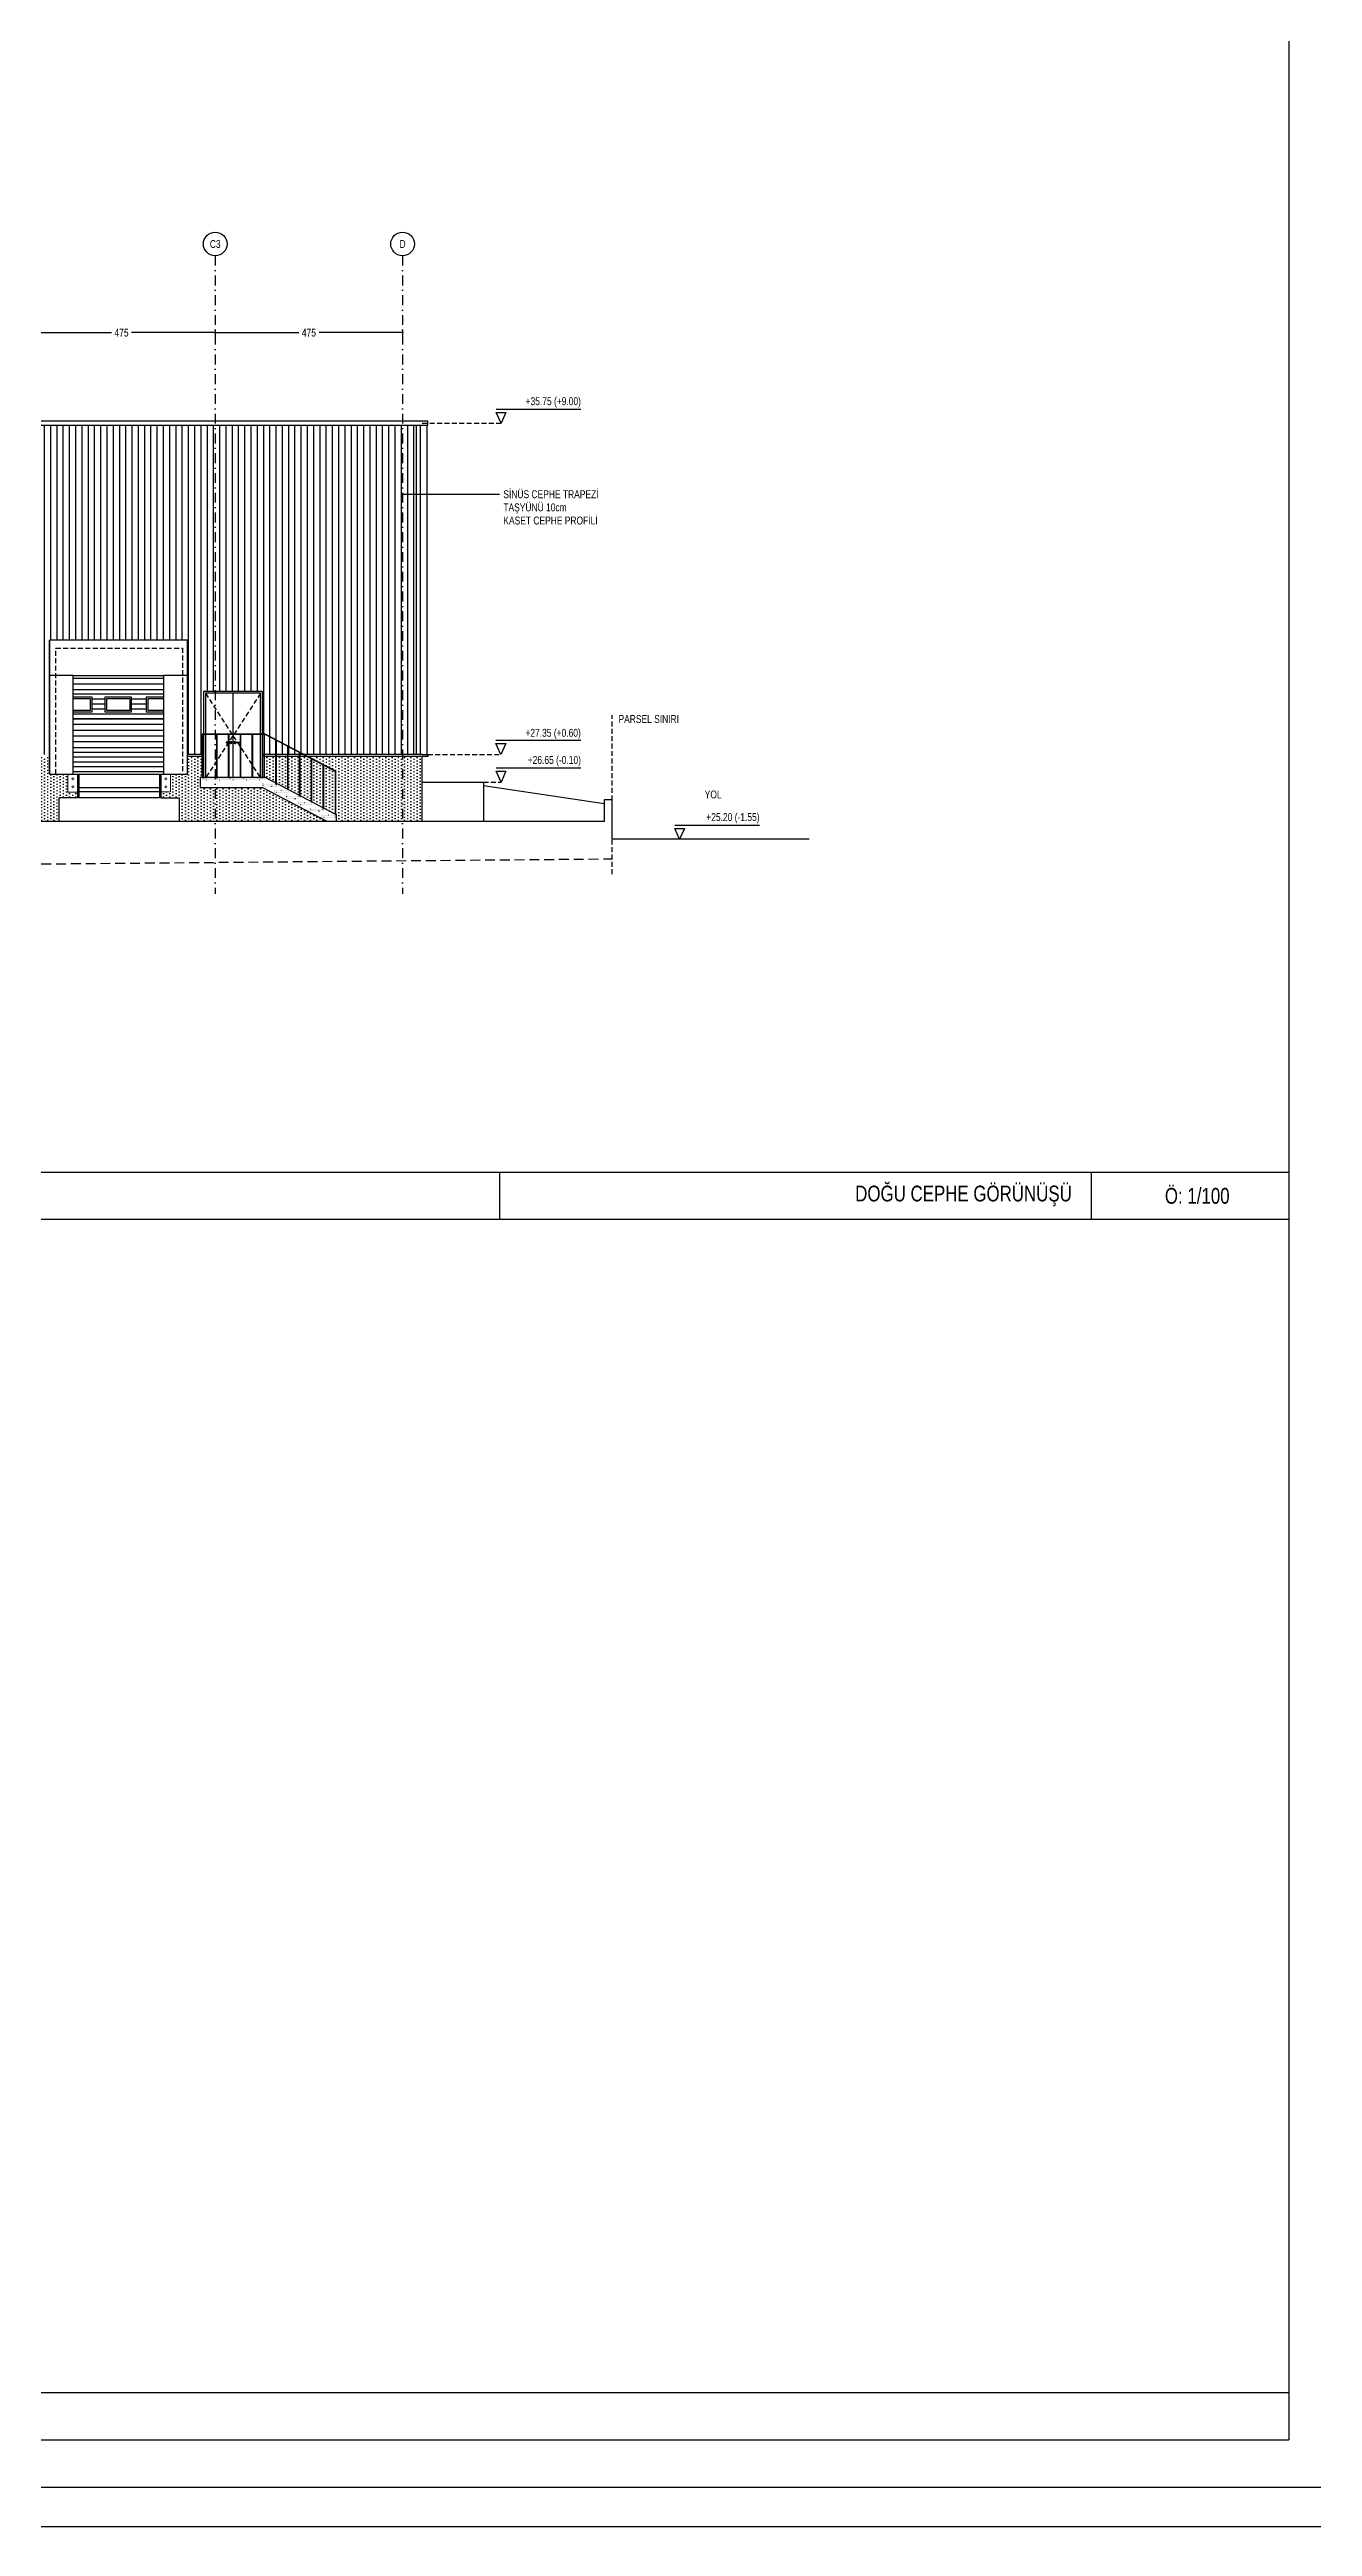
# Model space of a CAD drawing. Header units: centimetres. Extents: x 26569 to 160723, y -3143 to 14565.
# Drawn here: x 149939 to 153141, y -3143 to 3140 of the extents above; entities that cross this region are included whole.
import ezdxf
from ezdxf import colors
from ezdxf.entities.mleader import LeaderData, LeaderLine
from ezdxf.enums import TextEntityAlignment as Align
from ezdxf.math import Vec2, Vec3

# ---------------------------------------------------------------- set-up
doc = ezdxf.new("R2010")
doc.units = ezdxf.units.CM
doc.header["$LTSCALE"] = 100
for name, pattern in [('ACAD_ISO10W100', [18, 12, -3, 0, -3]), ('DASHDOT2', [0.5, 0.25, -0.125, 0, -0.125]), ('DOT2', [0.125, 0, -0.125]), ('HIDDEN2', [0.1875, 0.125, -0.0625])]:
    doc.linetypes.add(name, pattern=pattern)
for name, color, linetype in [('A-ANNO-DIMS', 187, 'Continuous'), ('A-ANNO-GRID', 155, 'DASHDOT2'), ('A-ANNO-IDEN', 50, 'Continuous'), ('A-ANNO-TEXT', 50, 'Continuous'), ('A-ANNO-TTBL', 157, 'Continuous'), ('A-ELEV-01', 255, 'Continuous'), ('A-ELEV-04', 250, 'Continuous'), ('A-HATCH', 253, 'Continuous'), ('L-ERTH', 31, 'Continuous'), ('L-TOPO', 49, 'Continuous'), ('S-CONC', 5, 'Continuous')]:
    doc.layers.add(name, color=color, linetype=linetype)
doc.layers.add('FA_ İÇ ÖLÇÜ', color=3, linetype='Continuous', lineweight=18)
doc.styles.add('Fields_100', font='act_simplex.shx', dxfattribs={"width": 0.8, "height": 20})
doc.styles.add('Fields_200', font='act_simplex.shx', dxfattribs={"width": 0.8, "height": 40})
doc.dimstyles.new('FIELDS_100', dxfattribs={"dimscale": 0, "dimtxt": 20, "dimasz": 5, "dimexe": 5, "dimexo": 5, "dimgap": 5, "dimtad": 0, "dimdec": 0, "dimzin": 0, "dimdsep": 46, "dimtxsty": 'Fields_100', "dimblk": 'DOT', "dimcen": 0.09, "dimclrt": 50, "dimadec": 0, "dimazin": 0, "dimtfac": 1, "dimtdec": 0, "dimtix": 1, "dimtofl": 0, "dimtmove": 1, "dimatfit": 3, "dimfxl": 5, "dimfxlon": 1, "dimtolj": 1, "dimtzin": 0, "dimarcsym": 0})
pattern_1 = [(90, (176025.096, 66189.552), (-15.875, 1e-15), [])]
pattern_2 = [(90, (176025.0964, 66189.552), (-7.9375, 3.96875), [0, -7.9375])]

# ---------------------------------------------------------------- blocks, each defined once
blk = doc.blocks.new('_Dot')
at = {"color": 0, "linetype": 'ByBlock', "lineweight": -2}
blk.add_line((-0.5, 0), (-1, 0), dxfattribs=at)
at = {"color": 0, "linetype": 'ByBlock', "const_width": 0.5}
blk.add_lwpolyline([(-0.25, 0, 1), (0.25, 0, 1)], format="xyb", close=True, dxfattribs=at)
blk = doc.blocks.new('*D496')
at = {"layer": 'A-ANNO-DIMS', "color": 0, "lineweight": -2, "transparency": 16777216}
for p, q in [((149884.4, 2427), (149884.4, 2417)), ((149889.4, 2422), (150096.3, 2422)), ((150354.4, 2422), (150147.5, 2422)), ((150359.4, 2427), (150359.4, 2417))]:
    blk.add_line(p, q, dxfattribs=at)
at = {"layer": 'DEFPOINTS', "color": 0, "transparency": 16777216}
for p in [(149884.4, 2622), (150359.4, 2622), (150359.4, 2422)]:
    blk.add_point(p, dxfattribs=at)
at = {"layer": 'A-ANNO-DIMS', "color": 0, "lineweight": -2, "transparency": 16777216, "xscale": 5, "yscale": 5, "zscale": 5, "rotation": 180}
blk.add_blockref('_Dot', (149884.4, 2422), dxfattribs=at)
at = {"layer": 'A-ANNO-DIMS', "color": 0, "lineweight": -2, "transparency": 16777216, "xscale": 5, "yscale": 5, "zscale": 5}
blk.add_blockref('_Dot', (150359.4, 2422), dxfattribs=at)
at = {"layer": 'A-ANNO-DIMS', "color": 50, "transparency": 16777216, "insert": (150121.9, 2422), "char_height": 20, "attachment_point": 5, "style": 'Fields_100'}
blk.add_mtext('\\A1;475', dxfattribs=at)
blk = doc.blocks.new('*D497')
at = {"layer": 'A-ANNO-DIMS', "color": 0, "lineweight": -2, "transparency": 16777216}
for p, q in [((150359.4, 2427), (150359.4, 2417)), ((150364.4, 2422), (150571.3, 2422)), ((150829.4, 2422), (150622.5, 2422)), ((150834.4, 2427), (150834.4, 2417))]:
    blk.add_line(p, q, dxfattribs=at)
at = {"layer": 'DEFPOINTS', "color": 0, "transparency": 16777216}
for p in [(150359.4, 2622), (150834.4, 2622), (150834.4, 2422)]:
    blk.add_point(p, dxfattribs=at)
at = {"layer": 'A-ANNO-DIMS', "color": 0, "lineweight": -2, "transparency": 16777216, "xscale": 5, "yscale": 5, "zscale": 5, "rotation": 180}
blk.add_blockref('_Dot', (150359.4, 2422), dxfattribs=at)
at = {"layer": 'A-ANNO-DIMS', "color": 0, "lineweight": -2, "transparency": 16777216, "xscale": 5, "yscale": 5, "zscale": 5}
blk.add_blockref('_Dot', (150834.4, 2422), dxfattribs=at)
at = {"layer": 'A-ANNO-DIMS', "color": 50, "transparency": 16777216, "insert": (150596.9, 2422), "char_height": 20, "attachment_point": 5, "style": 'Fields_100'}
blk.add_mtext('\\A1;475', dxfattribs=at)

msp = doc.modelspace()

# ---------------------------------------------------------------- hatches: boundary and pattern name
at = {"layer": 'A-HATCH'}
h = msp.add_hatch(dxfattribs=at)
h.set_pattern_fill('LINE', color=256, scale=5, angle=90)
h.set_pattern_definition(pattern_1)
h.paths.add_polyline_path([(150869.38, 2187.15), (145099.38, 2187.15), (145099.38, 1352.15), (146764.38, 1352.15), (146764.38, 1512.15), (146914.38, 1512.15), (146914.38, 1352.15), (148566.04, 1352.15), (148665.72, 1404.36), (148671.88, 1404.36), (148671.88, 1512.15), (148821.88, 1512.15), (148821.88, 1404.36), (148824.88, 1404.36), (148824.88, 1352.15), (148996.88, 1352.15), (148996.88, 1642.12), (149346.88, 1642.12), (149346.88, 1352.15), (149939.38, 1352.15), (149939.38, 1642.15), (150289.38, 1642.15), (150289.38, 1352.15), (150326.38, 1352.15), (150329.38, 1512.15), (150479.38, 1512.15), (150479.38, 1404.36), (150485.54, 1404.36), (150585.22, 1352.15), (150869.38, 1352.15)])
h = msp.add_hatch(dxfattribs=at)
h.set_pattern_fill('LINE', color=256, scale=5, angle=90)
h.set_pattern_definition(pattern_1)
h.paths.add_polyline_path([(150544.38, 1372.41), (150544.38, 1352.15), (150573.38, 1352.15), (150573.38, 1357.22)])
h.paths.add_polyline_path([(150543.38, 1372.94), (150514.38, 1388.13), (150514.38, 1352.15), (150543.38, 1352.15)])
h.paths.add_polyline_path([(150513.38, 1388.65), (150485.29, 1403.36), (150484.38, 1403.36), (150484.38, 1352.15), (150513.38, 1352.15)])
h = msp.add_hatch(dxfattribs=at)
h.set_pattern_fill('DOTS', color=256, scale=5, angle=90)
h.set_pattern_definition(pattern_2)
h.paths.add_polyline_path([(149325.88, 1182.15), (149325.88, 1242.15), (149278.88, 1242.15), (149278.88, 1257.15), (149303.88, 1257.15), (149303.88, 1302.15), (149346.88, 1302.15), (149346.88, 1347.15), (149939.38, 1347.15), (149939.38, 1302.19), (149985.38, 1302.18), (149985.38, 1256.18), (150010.38, 1256.18), (150010.38, 1242.18), (149963.38, 1242.18), (149963.38, 1182.15)])
h = msp.add_hatch(dxfattribs=at)
h.set_pattern_fill('DOTS', color=256, scale=5, angle=90)
h.set_pattern_definition(pattern_2)
h.paths.add_polyline_path([(150268.38, 1182.15), (150268.38, 1242.18), (150221.38, 1242.18), (150221.38, 1257.18), (150246.38, 1257.18), (150246.38, 1302.18), (150289.38, 1302.18), (150289.38, 1347.15), (150326.38, 1347.15), (150326.38, 1294.36), (150321.38, 1294.36), (150321.38, 1268.36), (150479.14, 1268.36), (150640.38, 1183.91), (150640.38, 1182.15)])
h = msp.add_hatch(dxfattribs=at)
h.set_pattern_fill('DOTS', color=256, scale=5, angle=90)
h.set_pattern_definition(pattern_2)
h.paths.add_polyline_path([(150663.38, 1310.08), (150634.38, 1325.27), (150634.38, 1216.4), (150663.38, 1201.21)])
h.paths.add_polyline_path([(150603.38, 1341.51), (150592.61, 1347.15), (150574.38, 1347.15), (150574.38, 1247.83), (150603.38, 1232.64)])
h.paths.add_polyline_path([(150633.38, 1325.79), (150604.38, 1340.98), (150604.38, 1232.11), (150633.38, 1216.92)])
h.paths.add_polyline_path([(150573.38, 1347.15), (150544.38, 1347.15), (150544.38, 1263.54), (150573.38, 1248.35)])
h.paths.add_polyline_path([(150543.38, 1347.15), (150514.38, 1347.15), (150514.38, 1279.26), (150543.38, 1264.07)])
h.paths.add_polyline_path([(150513.38, 1347.15), (150484.38, 1347.15), (150484.38, 1294.36), (150485.54, 1294.36), (150513.38, 1279.78)])
h = msp.add_hatch(dxfattribs=at)
h.set_pattern_fill('DOTS', color=256, scale=5, angle=90)
h.set_pattern_definition(pattern_2)
h.paths.add_polyline_path([(150666.38, 1182.15), (150666.38, 1199.64), (150664.38, 1200.68), (150664.38, 1310.68), (150594.77, 1347.15), (150884.36, 1347.15), (150884.36, 1182.15)])

# ---------------------------------------------------------------- linework, layer by layer
at = {"color": 18, "true_color": 0x000000}
for p, q in [((149939.38, 1642.15), (149939.38, 1642.15)), ((149939.38, 1642.15), (149939.38, 1642.15)), ((149939.38, 1642.15), (149939.38, 1642.15)), ((149939.38, 1642.15), (149939.38, 1642.15)), ((149939.38, 1642.15), (149939.38, 1642.15)), ((149939.38, 1642.15), (149939.38, 1642.15)), ((149939.38, 1642.15), (149939.38, 1642.15)), ((149939.38, 1642.15), (149939.38, 1642.15)), ((150289.38, 1642.15, 0), (150289.38, 1642.15, 0)), ((150289.38, 1642.15, 0), (150289.38, 1642.15, 0)), ((150289.38, 1642.15, 0), (150289.38, 1642.15, 0)), ((150289.38, 1642.15, 0), (150289.38, 1642.15, 0)), ((150289.38, 1642.15, 0), (150289.38, 1642.15, 0)), ((150289.38, 1642.15, 0), (150289.38, 1642.15, 0)), ((150289.38, 1642.15, 0), (150289.38, 1642.15, 0)), ((150289.38, 1642.15, 0), (150289.38, 1642.15, 0))]:
    msp.add_line(p, q, dxfattribs=at)
at = {"layer": 'A-ANNO-DIMS', "linetype": 'HIDDEN2'}
for p, q in [((150884.36, 2192.15), (151083.91, 2192.15)), ((151365.31, 1048.26), (151365.31, 1452.07)), ((150898.38, 1352.15), (151083.56, 1352.15)), ((151039.36, 1282.15), (151083.91, 1282.15))]:
    msp.add_line(p, q, dxfattribs=at)
at = {"layer": 'A-ANNO-DIMS'}
for points in [[(151286.55, 2227.15), (151071.41, 2227.15)], [(151286.2, 1387.15), (151071.06, 1387.15)], [(151286.55, 1317.15), (151071.41, 1317.15)], [(151739.33, 1172.15), (151524.19, 1172.15)]]:
    msp.add_lwpolyline(points, dxfattribs=at)
for points in [[(151083.91, 2192.15), (151071.41, 2219.65), (151096.41, 2219.65)], [(151083.56, 1352.15), (151071.06, 1379.65), (151096.06, 1379.65)], [(151083.91, 1282.15), (151071.41, 1309.65), (151096.41, 1309.65)], [(151536.69, 1137.15), (151524.19, 1164.65), (151549.19, 1164.65)]]:
    msp.add_lwpolyline(points, close=True, dxfattribs=at)
at = {"layer": 'A-ANNO-GRID'}
for p, q in [((150359.38, 2616.99), (150359.38, 998.51)), ((150834.38, 2616.99), (150834.38, 998.51))]:
    msp.add_line(p, q, dxfattribs=at)
at = {"layer": 'A-ANNO-GRID', "linetype": 'Continuous', "ltscale": 10}
for centre in [(150359.38, 2646.99), (150834.38, 2646.99)]:
    msp.add_circle(centre, 30, dxfattribs=at)
at = {"layer": 'A-ANNO-TTBL'}
for p, q in [((153081.02, 9337.18), (153081.03, -2922.85)), ((76081.02, 292.09), (153081.03, 292.14))]:
    msp.add_line(p, q, dxfattribs=at)
for points in [[(157421.04, -3142.83), (157421.04, 9557.17), (26568.76, 9557.19), (26568.76, -3142.81)], [(157321.04, -3042.83), (157321.04, 9457.17), (26668.76, 9457.19), (26668.76, -3042.81)]]:
    msp.add_lwpolyline(points, close=True, dxfattribs=at)
for points in [[(151081.03, 172.16), (151081.03, 292.13)], [(152581.03, 172.16), (152581.03, 292.13)], [(153081.03, 172.16), (127081.02, 172.14)], [(48081.01, -2802.87), (153081.03, -2802.87)], [(48081.01, -2922.85), (153081.03, -2922.85)]]:
    msp.add_lwpolyline(points, dxfattribs=at)
at = {"layer": 'A-ELEV-01'}
for p, q in [((150898.73, 2197.15), (145070.03, 2197.15)), ((145070.03, 2187.15), (150898.73, 2187.15)), ((150869.38, 1352.15), (150869.38, 2187.15)), ((150879.38, 1352.15), (150879.38, 2187.15)), ((150896.38, 1352.15), (150896.38, 2187.15)), ((150898.73, 2187.15), (150898.73, 2197.15)), ((149939.38, 1302.19), (149939.38, 1552.15)), ((149999.38, 1552.15), (150229.38, 1552.15, 0)), ((149999.38, 1302.18), (149999.38, 1552.15)), ((150229.38, 1302.19, 0), (150229.38, 1552.15, 0)), ((150289.38, 1302.18, 0), (150289.38, 1552.15, 0)), ((150326.38, 1404.36), (150485.54, 1404.36)), ((150326.38, 1294.36), (150326.38, 1404.36)), ((150326.38, 1403.36), (150485.29, 1403.36)), ((150329.38, 1294.36), (150329.38, 1403.36)), ((150330.38, 1294.36), (150330.38, 1403.36)), ((150363.38, 1294.36), (150363.38, 1403.36)), ((150364.38, 1294.36), (150364.38, 1403.36)), ((150393.38, 1294.36), (150393.38, 1403.36)), ((150394.38, 1294.36), (150394.38, 1403.36)), ((150423.38, 1294.36), (150423.38, 1403.36)), ((150424.38, 1294.36), (150424.38, 1403.36)), ((150453.38, 1294.36), (150453.38, 1403.36)), ((150454.38, 1294.36), (150454.38, 1403.36)), ((150483.38, 1294.36), (150483.38, 1403.36)), ((150484.38, 1294.36), (150484.38, 1403.36)), ((150485.29, 1403.36), (150663.38, 1310.08)), ((150485.54, 1404.36), (150664.38, 1310.68)), ((150513.38, 1279.78), (150513.38, 1388.65)), ((150514.38, 1279.26), (150514.38, 1388.13)), ((150326.38, 1352.15), (150289.38, 1352.15, 0)), ((150326.38, 1347.15), (150289.38, 1347.15, 0)), ((150483.38, 1352.15), (150479.38, 1352.15)), ((150483.38, 1347.15), (150479.38, 1347.15)), ((150513.38, 1352.15), (150484.38, 1352.15)), ((150513.38, 1347.15), (150484.38, 1347.15)), ((150543.38, 1352.15), (150514.38, 1352.15)), ((150543.38, 1347.15), (150514.38, 1347.15)), ((150543.38, 1264.07), (150543.38, 1372.94)), ((150544.38, 1263.54), (150544.38, 1372.41)), ((150573.38, 1352.15), (150544.38, 1352.15)), ((150573.38, 1347.15), (150544.38, 1347.15)), ((150573.38, 1248.35), (150573.38, 1357.22)), ((150574.38, 1247.83), (150574.38, 1356.7)), ((150583.07, 1352.15), (150574.38, 1352.15)), ((150592.61, 1347.15), (150574.38, 1347.15)), ((150884.36, 1352.15), (150585.22, 1352.15)), ((150884.36, 1347.15), (150594.77, 1347.15)), ((150603.38, 1232.64), (150603.38, 1341.51)), ((150604.38, 1232.11), (150604.38, 1340.98)), ((150633.38, 1216.92), (150633.38, 1325.79)), ((150634.38, 1216.4), (150634.38, 1325.27)), ((150884.36, 1182.15), (150884.36, 1347.15)), ((150898.38, 1347.15), (150898.38, 1352.15)), ((149939.38, 1302.18), (150289.38, 1302.18, 0)), ((150010.38, 1302.18), (150010.38, 1256.18)), ((150013.38, 1302.18), (150013.38, 1242.18)), ((150218.38, 1267.18, 0), (150013.38, 1267.18)), ((150218.38, 1257.18, 0), (150013.38, 1257.18)), ((150218.38, 1302.18, 0), (150218.38, 1242.18, 0)), ((150221.38, 1302.19, 0), (150221.38, 1257.18, 0)), ((150221.38, 1257.18, 0), (150221.38, 1242.18, 0)), ((150321.38, 1294.36), (150321.38, 1268.36)), ((150321.38, 1268.36), (150479.14, 1268.36)), ((150479.14, 1268.36), (150640.38, 1183.91)), ((150663.38, 1310.08), (150663.38, 1201.21)), ((150664.38, 1310.68), (150664.38, 1200.68)), ((151039.36, 1282.15), (151039.36, 1182.15)), ((150010.38, 1256.18), (150010.38, 1242.18)), ((150218.38, 1242.18, 0), (150013.38, 1242.18)), ((150640.38, 1183.91), (150640.38, 1182.15))]:
    msp.add_line(p, q, dxfattribs=at)
at = {"layer": 'A-ELEV-01', "ltscale": 10}
for p, q in [((150289.38, 1642.15, 0), (149939.38, 1642.15)), ((149939.38, 1552.15), (149939.38, 1642.15)), ((150289.38, 1552.15, 0), (150289.38, 1642.15, 0)), ((149999.38, 1552.15), (149939.38, 1552.15)), ((150289.38, 1552.15, 0), (150229.38, 1552.15, 0))]:
    msp.add_line(p, q, dxfattribs=at)
at = {"layer": 'A-ELEV-01', "color": 217, "true_color": 0x93278f}
msp.add_line((149939.38, 1302.18), (149939.38, 1552.15), dxfattribs=at)
msp.add_line((149939.38, 1302.18), (149939.38, 1552.15), dxfattribs=at)
msp.add_line((149939.38, 1302.18), (149939.38, 1552.15), dxfattribs=at)
at = {"layer": 'A-ELEV-01', "color": 251, "true_color": 0x636466}
msp.add_line((149939.38, 1302.18), (149939.38, 1552.15), dxfattribs=at)
at = {"layer": 'A-ELEV-01', "color": 251, "ltscale": 10, "true_color": 0x636466}
msp.add_line((149999.38, 1552.15), (149939.38, 1552.15), dxfattribs=at)
at = {"layer": 'A-ELEV-01', "lineweight": 13}
for p, q in [((149985.38, 1302.18), (149985.38, 1256.18)), ((150221.38, 1257.18, 0), (150221.38, 1302.18, 0)), ((150221.38, 1257.18, 0), (150246.38, 1257.18, 0)), ((150246.38, 1257.18, 0), (150246.38, 1302.18, 0)), ((149985.38, 1256.18), (150010.38, 1256.18))]:
    msp.add_line(p, q, dxfattribs=at)
at = {"layer": 'A-ELEV-01', "linetype": 'ACAD_ISO10W100', "ltscale": 1000}
for p, q in [((150010.38, 1242.18), (149963.38, 1242.18)), ((149963.38, 1182.15), (149963.38, 1242.18)), ((150221.38, 1242.18, 0), (150268.38, 1242.18, 0)), ((150268.38, 1182.15, 0), (150268.38, 1242.18, 0))]:
    msp.add_line(p, q, dxfattribs=at)
at = {"layer": 'A-ELEV-01'}
msp.add_lwpolyline([(149939.38, 1302.19), (150289.38, 1302.19), (150289.38, 1642.15), (149939.38, 1642.15)], close=True, dxfattribs=at)
for points in [[(150479.38, 1404.36), (150479.38, 1512.15), (150329.38, 1512.15), (150329.38, 1404.36)], [(150474.38, 1404.36), (150474.38, 1507.15), (150334.38, 1507.15), (150334.38, 1404.36)], [(150404.38, 1507.15), (150404.38, 1404.36)], [(150329.38, 1403.36), (150329.38, 1292.15)], [(150334.38, 1403.36), (150334.38, 1292.15)], [(150404.38, 1403.36), (150404.38, 1292.15)], [(150474.38, 1292.15), (150474.38, 1403.36)], [(150479.38, 1292.15), (150479.38, 1403.36)], [(150884.36, 1352.15), (150898.38, 1352.15), (150898.38, 1347.15), (150884.36, 1347.15)], [(150321.38, 1294.36), (150485.54, 1294.36), (150666.38, 1199.64), (150666.38, 1182.15)], [(150884.36, 1282.15), (151039.36, 1282.15)]]:
    msp.add_lwpolyline(points, dxfattribs=at)
for points in [[(150399.38, 1381.15, 1), (150399.38, 1383.15), (150387.38, 1383.15), (150387.38, 1381.15)], [(150409.38, 1381.15, -1), (150409.38, 1383.15), (150421.38, 1383.15), (150421.38, 1381.15)]]:
    msp.add_lwpolyline(points, format="xyb", close=True, dxfattribs=at)
at = {"layer": 'A-ELEV-01', "linetype": 'DOT2', "ltscale": 0.2}
for points in [[(150326.38, 1287.65), (150484.38, 1287.65), (150484.38, 1292.15), (150326.38, 1292.15)], [(150479.88, 1271.93), (150514.38, 1271.93), (150514.38, 1276.43), (150479.88, 1276.43)], [(150509.88, 1256.22), (150544.38, 1256.22), (150544.38, 1260.72), (150509.88, 1260.72)], [(150539.88, 1240.51), (150574.38, 1240.51), (150574.38, 1245.01), (150539.88, 1245.01)], [(150569.88, 1224.79), (150604.38, 1224.79), (150604.38, 1229.29), (150569.88, 1229.29)], [(150599.88, 1209.08), (150634.38, 1209.08), (150634.38, 1213.58), (150599.88, 1213.58)], [(150629.88, 1193.36), (150664.38, 1193.36), (150664.38, 1197.86), (150629.88, 1197.86)]]:
    msp.add_lwpolyline(points, close=True, dxfattribs=at)
at = {"layer": 'A-ELEV-01', "lineweight": 13}
for centre in [(149998.32, 1290.02), (149998.32, 1269.68), (150233.88, 1290.02, 0), (150233.88, 1269.68, 0)]:
    msp.add_circle(centre, 2.5, dxfattribs=at)
at = {"layer": 'A-ELEV-01'}
for centre, start, end in [((150399.38, 1382.15), 203.578178, 156.421822), ((150409.38, 1382.15), 23.578178, 336.421822)]:
    msp.add_arc(centre, 2.5, start, end, dxfattribs=at)
at = {"layer": 'A-ELEV-04'}
for p, q in [((150229.38, 1544.87, 0), (149999.38, 1544.87)), ((150229.38, 1530.23, 0), (149999.38, 1530.23)), ((150229.38, 1515.59, 0), (149999.38, 1515.59)), ((150229.38, 1515.59, 0), (149999.38, 1515.59)), ((150229.38, 1505.39, 0), (149999.38, 1505.39)), ((150047.38, 1497.49), (149999.38, 1497.49)), ((150043.38, 1493.49), (149999.38, 1493.49)), ((149999.38, 1464.49), (150043.38, 1464.49)), ((149999.38, 1460.49), (150047.38, 1460.49)), ((150229.38, 1454.59, 0), (149999.38, 1454.59)), ((150043.38, 1464.49), (150043.38, 1493.49)), ((150047.38, 1460.49), (150047.38, 1497.49)), ((150079.38, 1492.69), (150047.38, 1492.69)), ((150079.38, 1479.99), (150047.38, 1479.99)), ((150079.38, 1467.29), (150047.38, 1467.29)), ((150079.38, 1497.49), (150079.38, 1460.49)), ((150147.38, 1497.49), (150079.38, 1497.49)), ((150079.38, 1460.49), (150147.38, 1460.49)), ((150143.38, 1493.49), (150083.38, 1493.49)), ((150083.38, 1493.49), (150083.38, 1464.49)), ((150083.38, 1464.49), (150143.38, 1464.49)), ((150143.38, 1464.49), (150143.38, 1493.49)), ((150147.38, 1460.49), (150147.38, 1497.49)), ((150184.38, 1492.69, 0), (150147.38, 1492.69)), ((150184.38, 1479.99, 0), (150147.38, 1479.99)), ((150184.38, 1467.29, 0), (150147.38, 1467.29)), ((150184.38, 1497.49, 0), (150184.38, 1460.49, 0)), ((150229.38, 1497.49, 0), (150184.38, 1497.49, 0)), ((150184.38, 1460.49, 0), (150229.38, 1460.49, 0)), ((150188.38, 1493.49, 0), (150188.38, 1464.49, 0)), ((150229.38, 1493.49, 0), (150188.38, 1493.49, 0)), ((150188.38, 1464.49, 0), (150229.38, 1464.49, 0)), ((149999.38, 1442.39), (150229.38, 1442.39, 0)), ((150229.38, 1442.39, 0), (149999.38, 1442.39)), ((150229.38, 1427.75, 0), (149999.38, 1427.75)), ((150229.38, 1413.11, 0), (149999.38, 1413.11)), ((150229.38, 1398.47, 0), (149999.38, 1398.47)), ((150229.38, 1383.83, 0), (149999.38, 1383.83)), ((150229.38, 1369.19, 0), (149999.38, 1369.19)), ((150229.38, 1356.99, 0), (149999.38, 1356.99)), ((150229.38, 1344.79, 0), (149999.38, 1344.79)), ((150229.38, 1332.59, 0), (149999.38, 1332.59)), ((150229.38, 1320.39, 0), (149999.38, 1320.39)), ((150229.38, 1308.19, 0), (149999.38, 1308.19))]:
    msp.add_line(p, q, dxfattribs=at)
at = {"layer": 'A-ELEV-04', "linetype": 'HIDDEN2', "elevation": 0}
msp.add_lwpolyline([(149955.18, 1302.19), (149955.18, 1621.96), (150276.58, 1621.96), (150276.58, 1302.18)], dxfattribs=at)
at = {"layer": 'A-ELEV-04', "linetype": 'HIDDEN2'}
for points in [[(150334.38, 1507.15), (150404.38, 1399.65), (150334.38, 1292.15)], [(150474.38, 1507.15), (150404.38, 1399.65), (150474.38, 1292.15)]]:
    msp.add_lwpolyline(points, dxfattribs=at)
at = {"layer": 'FA_ İÇ ÖLÇÜ', "color": 251, "ltscale": 10, "true_color": 0x636466}
msp.add_line((150229.38, 1552.15, 0), (150289.38, 1552.15, 0), dxfattribs=at)
at = {"layer": 'L-ERTH'}
msp.add_line((151345.31, 1227.15), (151039.36, 1272.15), dxfattribs=at)
at = {"layer": 'L-TOPO', "color": 1, "linetype": 'HIDDEN2', "ltscale": 2}
msp.add_lwpolyline([(141554.99, 1272.15), (142067.99, 1087.15), (147968.52, 1057.15), (151365.31, 1087.33)], dxfattribs=at)
at = {"layer": 'S-CONC'}
for p, q in [((151365.31, 1237.15), (151345.31, 1237.15)), ((151345.31, 1237.15), (151345.31, 1182.15)), ((151365.31, 1137.15), (151365.31, 1237.15)), ((151345.31, 1182.15), (148155.89, 1182.15)), ((151865.31, 1137.15), (151365.31, 1137.15))]:
    msp.add_line(p, q, dxfattribs=at)

# ---------------------------------------------------------------- texts
at = {"layer": 'A-ANNO-DIMS', "color": 50, "char_height": 20, "attachment_point": 9, "style": 'Fields_100'}
for s, insert in [('+35.75 (+9.00)', (151286.55, 2232.15)), ('+27.35 (+0.60)', (151286.2, 1390.91)), ('+26.65 (-0.10)', (151286.55, 1322.15)), ('+25.20 (-1.55)', (151739.33, 1177.15))]:
    msp.add_mtext_dynamic_manual_height_columns(s, width=226.336, gutter_width=100, heights=[0], dxfattribs=dict(at, insert=insert))
at = {"layer": 'A-ANNO-GRID', "color": 50, "style": 'Fields_100', "width": 0.8}
for s, p in [('C3', (150359.38, 2646.99)), ('D', (150834.38, 2646.99))]:
    msp.add_text(s, height=20, dxfattribs=at).set_placement(p, align=Align.MIDDLE_CENTER)
at = {"layer": 'A-ANNO-IDEN', "char_height": 20, "attachment_point": 1, "style": 'Fields_100'}
for s, insert in [('PARSEL SINIRI', (151381.75, 1452.07)), ('YOL', (151600.3, 1260.57))]:
    msp.add_mtext_dynamic_manual_height_columns(s, width=277.705, gutter_width=100, heights=[0], dxfattribs=dict(at, insert=insert))
at = {"layer": 'A-ANNO-TEXT', "char_height": 40, "attachment_point": 6, "style": 'Fields_200'}
for s, width, insert in [('DOĞU CEPHE GÖRÜNÜŞÜ', 916.0495, (152531.03, 232.15)), ('Ö: 1/100', 416.0558, (152931.03, 232.13))]:
    msp.add_mtext_dynamic_manual_height_columns(s, width=width, gutter_width=12.5, heights=[0], dxfattribs=dict(at, insert=insert))

# ---------------------------------------------------------------- dimensions: what is measured, and where the dimension line sits
at = {"layer": 'A-ANNO-DIMS'}
for base, p1, p2, picture, middle in [((150359.38, 2421.99), (149884.38, 2621.99), (150359.38, 2621.99), '*D496', (150121.88, 2421.99)), ((150834.38, 2421.99), (150359.38, 2621.99), (150834.38, 2621.99), '*D497', (150596.88, 2421.99))]:
    dim = msp.add_linear_dim(base=base, p1=p1, p2=p2, dimstyle='FIELDS_100', override={"dimscale": 1}, dxfattribs=at)
    dim.commit()
    dim.dimension.update_dxf_attribs({"geometry": picture, "text_midpoint": middle})

# ---------------------------------------------------------------- leaders
ml = msp.add_multileader_mtext('Standard', dxfattribs=at)
ml.set_content('SİNÜS CEPHE TRAPEZİ\\PTAŞYÜNÜ 10cm\\PKASET CEPHE PROFİLİ', color=50, style='Fields_100')
ml.set_leader_properties(color=256)
ml.set_arrow_properties(name='DOT')
ml.build(insert=Vec2(0, 0))
ml.multileader.update_dxf_attribs({"dogleg_length": 10, "arrow_head_size": 6})
ctx = ml.context
ctx.base_point, ctx.char_height, ctx.arrow_head_size, ctx.landing_gap_size, ctx.plane_origin = Vec3(151079.83, 2012.15), 20, 6, 10, Vec3(151475.33, 2062.17)
notes = []
notes.append((ctx, [(0, (1, 1, 0), (151069.83, 2012.15), (1, 0), 10, [(0, [(150834.38, 2012.15)], 0, [])])]))
ctx.mtext.insert, ctx.mtext.flow_direction = Vec3(151089.83, 2022.15), 5
for ctx, leaders in notes:
    for number, flags, end, landing, length, lines in leaders:
        leader = LeaderData()
        leader.index, (leader.has_last_leader_line, leader.has_dogleg_vector, leader.attachment_direction) = number, flags
        leader.last_leader_point, leader.dogleg_vector, leader.dogleg_length = Vec3(end), Vec3(landing), length
        for number, points, colour, breaks in lines:
            line = LeaderLine()
            line.index, line.vertices, line.color, line.breaks = number, Vec3.list(points), colors.encode_raw_color(colour), breaks
            leader.lines.append(line)
        ctx.leaders.append(leader)

doc.saveas('drawing.dxf')
